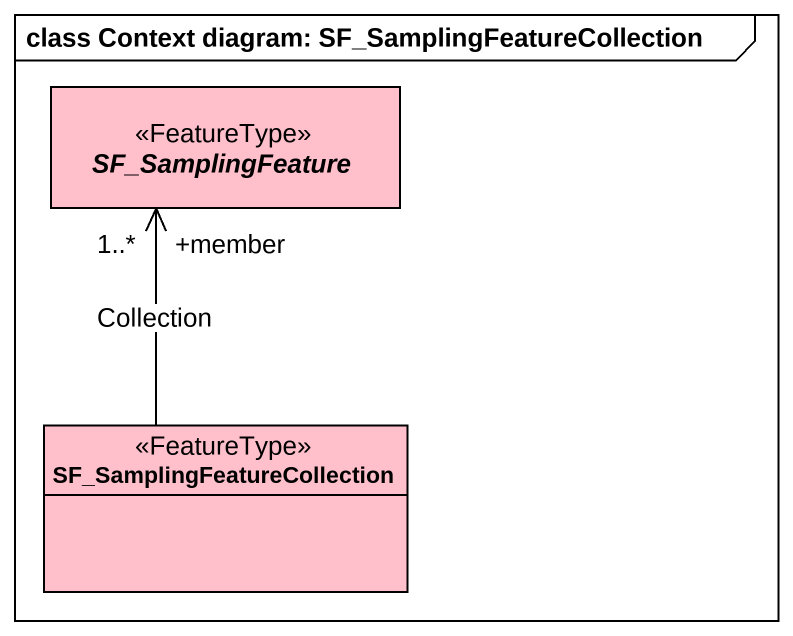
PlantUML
@startuml
mainframe class Context diagram: SF_SamplingFeatureCollection
hide circle
hide empty members
abstract class SF_SamplingFeature <<FeatureType>> #FFC0CB
class SF_SamplingFeatureCollection <<FeatureType>> #FFC0CB
SF_SamplingFeatureCollection -up-> "+member\n1..*" SF_SamplingFeature : Collection
@enduml
